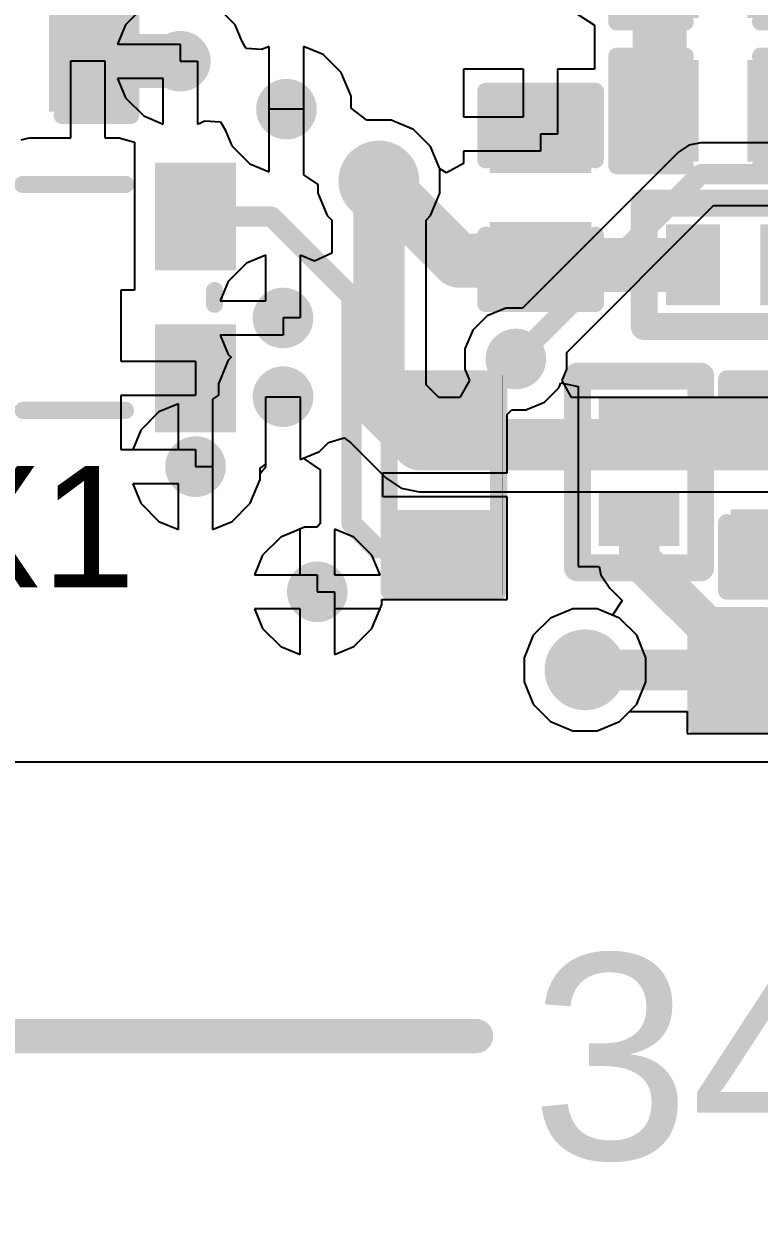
# Model space of a CAD drawing. Header units: millimetres. Extents: x -0.05 to 1.48, y -0.18 to 0.41.
# Drawn here: x 0.1861 to 0.4008, y -0.177 to 0.1727 of the extents above; entities that cross this region are included whole.
import ezdxf

# ---------------------------------------------------------------- set-up
doc = ezdxf.new("R2010")
doc.units = ezdxf.units.MM
doc.header["$MEASUREMENT"] = 0
for name, color, linetype in [('BottomLayer', 5, 'Continuous'), ('BottomSolder', 6, 'Continuous'), ('Mechanical1', 6, 'Continuous'), ('TopLayer', 1, 'Continuous'), ('TopOverlay', 2, 'Continuous'), ('TopPaste', 8, 'Continuous'), ('TopSolder', 216, 'Continuous'), ('ViaHoleLayer', 16, 'Continuous')]:
    doc.layers.add(name, color=color, linetype=linetype)
doc.styles.add('Arial', font='', dxfattribs={"height": 0.2})
doc.styles.get('Arial').set_extended_font_data('Arial')

# ---------------------------------------------------------------- blocks, each defined once
blk = doc.blocks.new('C___0402_1')
at = {"layer": 'TopLayer'}
for points in [[(-0.0275, -0.0125), (-0.0275, 0.0125), (-0.009499999999999998, 0.0125), (-0.009500000000000001, -0.0125)], [(0.009499999999999998, -0.0125), (0.009500000000000001, 0.0125), (0.0275, 0.0125), (0.0275, -0.0125)]]:
    blk.add_hatch(color=1, dxfattribs=at).paths.add_polyline_path(points)
at = {"layer": 'TopPaste'}
for points in [[(-0.0275, -0.0125), (-0.0275, 0.0125), (-0.009499999999999998, 0.0125), (-0.009500000000000001, -0.0125)], [(0.009499999999999998, -0.0125), (0.009500000000000001, 0.0125), (0.0275, 0.0125), (0.0275, -0.0125)]]:
    blk.add_hatch(color=8, dxfattribs=at).paths.add_polyline_path(points)
at = {"layer": 'TopSolder'}
for points in [[(-0.0298622, -0.0148622), (-0.0298622, 0.0148622), (-0.007137799999999999, 0.0148622), (-0.007137800000000001, -0.0148622)], [(0.007137799999999999, -0.0148622), (0.007137800000000001, 0.0148622), (0.0298622, 0.0148622), (0.0298622, -0.0148622)]]:
    blk.add_hatch(color=216, dxfattribs=at).paths.add_polyline_path(points)
at = {"layer": 'TopOverlay', "const_width": 0.005}
for points in [[(-0.031, 0.016), (-0.031, -0.016)], [(-0.031, 0.016), (-0.011, 0.016)], [(0.011, 0.016), (0.031, 0.016)], [(0.031, 0.016), (0.031, -0.016)], [(-0.031, -0.016), (-0.011, -0.016)], [(0.011, -0.016), (0.031, -0.016)]]:
    blk.add_lwpolyline(points, dxfattribs=at)
at = {"layer": 'TopOverlay', "const_width": 0.0025}
for points in [[(-0.03225, 0.016, 1), (-0.02975, 0.016, 1)], [(-0.03225, 0.016, 1), (-0.02975, 0.016, 1)], [(-0.01225, 0.016, 1), (-0.00975, 0.016, 1)], [(0.00975, 0.016, 1), (0.01225, 0.016, 1)], [(0.02975, 0.016, 1), (0.03225, 0.016, 1)], [(0.02975, 0.016, 1), (0.03225, 0.016, 1)], [(-0.03225, -0.016, 1), (-0.02975, -0.016, 1)], [(-0.03225, -0.016, 1), (-0.02975, -0.016, 1)], [(-0.01225, -0.016, 1), (-0.00975, -0.016, 1)], [(0.00975, -0.016, 1), (0.01225, -0.016, 1)], [(0.02975, -0.016, 1), (0.03225, -0.016, 1)], [(0.02975, -0.016, 1), (0.03225, -0.016, 1)]]:
    blk.add_lwpolyline(points, format="xyb", close=True, dxfattribs=at)
blk = doc.blocks.new('C___0402_3')
at = {"layer": 'TopLayer'}
for points in [[(-0.0275, -0.0125), (-0.0275, 0.0125), (-0.009499999999999998, 0.0125), (-0.009500000000000001, -0.0125)], [(0.009499999999999998, -0.0125), (0.009500000000000001, 0.0125), (0.0275, 0.0125), (0.0275, -0.0125)]]:
    blk.add_hatch(color=1, dxfattribs=at).paths.add_polyline_path(points)
at = {"layer": 'TopPaste'}
for points in [[(-0.0275, -0.0125), (-0.0275, 0.0125), (-0.009499999999999998, 0.0125), (-0.009500000000000001, -0.0125)], [(0.009499999999999998, -0.0125), (0.009500000000000001, 0.0125), (0.0275, 0.0125), (0.0275, -0.0125)]]:
    blk.add_hatch(color=8, dxfattribs=at).paths.add_polyline_path(points)
at = {"layer": 'TopSolder'}
for points in [[(-0.0298622, -0.0148622), (-0.0298622, 0.0148622), (-0.007137799999999999, 0.0148622), (-0.007137800000000001, -0.0148622)], [(0.007137799999999999, -0.0148622), (0.007137800000000001, 0.0148622), (0.0298622, 0.0148622), (0.0298622, -0.0148622)]]:
    blk.add_hatch(color=216, dxfattribs=at).paths.add_polyline_path(points)
at = {"layer": 'TopOverlay', "const_width": 0.005}
for points in [[(-0.031, 0.016), (-0.011, 0.016)], [(-0.031, -0.016), (-0.031, 0.016)], [(0.011, 0.016), (0.031, 0.016)], [(0.031, -0.016), (0.031, 0.016)], [(-0.031, -0.016), (-0.011, -0.016)], [(0.011, -0.016), (0.031, -0.016)]]:
    blk.add_lwpolyline(points, dxfattribs=at)
at = {"layer": 'TopOverlay', "const_width": 0.0025}
for points in [[(-0.03225, 0.016, 1), (-0.02975, 0.016, 1)], [(-0.03225, 0.016, 1), (-0.02975, 0.016, 1)], [(-0.01225, 0.016, 1), (-0.00975, 0.016, 1)], [(0.00975, 0.016, 1), (0.01225, 0.016, 1)], [(0.02975, 0.016, 1), (0.03225, 0.016, 1)], [(0.02975, 0.016, 1), (0.03225, 0.016, 1)], [(-0.03225, -0.016, 1), (-0.02975, -0.016, 1)], [(-0.03225, -0.016, 1), (-0.02975, -0.016, 1)], [(-0.01225, -0.016, 1), (-0.00975, -0.016, 1)], [(0.00975, -0.016, 1), (0.01225, -0.016, 1)], [(0.02975, -0.016, 1), (0.03225, -0.016, 1)], [(0.02975, -0.016, 1), (0.03225, -0.016, 1)]]:
    blk.add_lwpolyline(points, format="xyb", close=True, dxfattribs=at)
blk = doc.blocks.new('C___0402_8')
at = {"layer": 'TopLayer'}
for points in [[(-0.0275, -0.0125), (-0.0275, 0.0125), (-0.009500000000000003, 0.0125), (-0.009499999999999996, -0.0125)], [(0.009500000000000003, -0.0125), (0.009499999999999996, 0.0125), (0.0275, 0.0125), (0.0275, -0.0125)]]:
    blk.add_hatch(color=1, dxfattribs=at).paths.add_polyline_path(points)
at = {"layer": 'TopPaste'}
for points in [[(-0.0275, -0.0125), (-0.0275, 0.0125), (-0.009500000000000003, 0.0125), (-0.009499999999999996, -0.0125)], [(0.009500000000000003, -0.0125), (0.009499999999999996, 0.0125), (0.0275, 0.0125), (0.0275, -0.0125)]]:
    blk.add_hatch(color=8, dxfattribs=at).paths.add_polyline_path(points)
at = {"layer": 'TopSolder'}
for points in [[(-0.0298622, -0.0148622), (-0.0298622, 0.0148622), (-0.007137800000000003, 0.0148622), (-0.007137799999999997, -0.0148622)], [(0.007137800000000003, -0.0148622), (0.007137799999999997, 0.0148622), (0.0298622, 0.0148622), (0.0298622, -0.0148622)]]:
    blk.add_hatch(color=216, dxfattribs=at).paths.add_polyline_path(points)
at = {"layer": 'TopOverlay', "const_width": 0.005}
for points in [[(-0.011, 0.016), (-0.031, 0.016)], [(-0.031, -0.016), (-0.031, 0.016)], [(0.031, 0.016), (0.011, 0.016)], [(0.031, -0.016), (0.031, 0.016)], [(-0.011, -0.016), (-0.031, -0.016)], [(0.031, -0.016), (0.011, -0.016)]]:
    blk.add_lwpolyline(points, dxfattribs=at)
at = {"layer": 'TopOverlay', "const_width": 0.0025}
for points in [[(-0.03225, 0.016, 1), (-0.02975, 0.016, 1)], [(-0.03225, 0.016, 1), (-0.02975, 0.016, 1)], [(-0.01225, 0.016, 1), (-0.00975, 0.016, 1)], [(0.00975, 0.016, 1), (0.01225, 0.016, 1)], [(0.02975, 0.016, 1), (0.03225, 0.016, 1)], [(0.02975, 0.016, 1), (0.03225, 0.016, 1)], [(-0.03225, -0.016, 1), (-0.02975, -0.016, 1)], [(-0.03225, -0.016, 1), (-0.02975, -0.016, 1)], [(-0.01225, -0.016, 1), (-0.00975, -0.016, 1)], [(0.00975, -0.016, 1), (0.01225, -0.016, 1)], [(0.02975, -0.016, 1), (0.03225, -0.016, 1)], [(0.02975, -0.016, 1), (0.03225, -0.016, 1)]]:
    blk.add_lwpolyline(points, format="xyb", close=True, dxfattribs=at)
blk = doc.blocks.new('C___0402_9')
at = {"layer": 'TopLayer'}
for points in [[(-0.0275, -0.0125), (-0.0275, 0.0125), (-0.009499999999999998, 0.0125), (-0.009500000000000001, -0.0125)], [(0.009499999999999998, -0.0125), (0.009500000000000001, 0.0125), (0.0275, 0.0125), (0.0275, -0.0125)]]:
    blk.add_hatch(color=1, dxfattribs=at).paths.add_polyline_path(points)
at = {"layer": 'TopPaste'}
for points in [[(-0.0275, -0.0125), (-0.0275, 0.0125), (-0.009499999999999998, 0.0125), (-0.009500000000000001, -0.0125)], [(0.009499999999999998, -0.0125), (0.009500000000000001, 0.0125), (0.0275, 0.0125), (0.0275, -0.0125)]]:
    blk.add_hatch(color=8, dxfattribs=at).paths.add_polyline_path(points)
at = {"layer": 'TopSolder'}
for points in [[(-0.0298622, -0.0148622), (-0.0298622, 0.0148622), (-0.007137799999999999, 0.0148622), (-0.007137800000000001, -0.0148622)], [(0.007137799999999999, -0.0148622), (0.007137800000000001, 0.0148622), (0.0298622, 0.0148622), (0.0298622, -0.0148622)]]:
    blk.add_hatch(color=216, dxfattribs=at).paths.add_polyline_path(points)
at = {"layer": 'TopOverlay', "const_width": 0.005}
for points in [[(-0.011, 0.016), (-0.031, 0.016)], [(-0.031, 0.016), (-0.031, -0.016)], [(0.031, 0.016), (0.011, 0.016)], [(0.031, 0.016), (0.031, -0.016)], [(-0.011, -0.016), (-0.031, -0.016)], [(0.031, -0.016), (0.011, -0.016)]]:
    blk.add_lwpolyline(points, dxfattribs=at)
at = {"layer": 'TopOverlay', "const_width": 0.0025}
for points in [[(-0.03225, 0.016, 1), (-0.02975, 0.016, 1)], [(-0.03225, 0.016, 1), (-0.02975, 0.016, 1)], [(-0.01225, 0.016, 1), (-0.00975, 0.016, 1)], [(0.00975, 0.016, 1), (0.01225, 0.016, 1)], [(0.02975, 0.016, 1), (0.03225, 0.016, 1)], [(0.02975, 0.016, 1), (0.03225, 0.016, 1)], [(-0.03225, -0.016, 1), (-0.02975, -0.016, 1)], [(-0.03225, -0.016, 1), (-0.02975, -0.016, 1)], [(-0.01225, -0.016, 1), (-0.00975, -0.016, 1)], [(0.00975, -0.016, 1), (0.01225, -0.016, 1)], [(0.02975, -0.016, 1), (0.03225, -0.016, 1)], [(0.02975, -0.016, 1), (0.03225, -0.016, 1)]]:
    blk.add_lwpolyline(points, format="xyb", close=True, dxfattribs=at)
blk = doc.blocks.new('C___0402_10')
at = {"layer": 'TopLayer'}
for points in [[(-0.0275, -0.0125), (-0.0275, 0.0125), (-0.009499999999999998, 0.0125), (-0.009500000000000001, -0.0125)], [(0.009499999999999998, -0.0125), (0.009500000000000001, 0.0125), (0.0275, 0.0125), (0.0275, -0.0125)]]:
    blk.add_hatch(color=1, dxfattribs=at).paths.add_polyline_path(points)
at = {"layer": 'TopPaste'}
for points in [[(-0.0275, -0.0125), (-0.0275, 0.0125), (-0.009499999999999998, 0.0125), (-0.009500000000000001, -0.0125)], [(0.009499999999999998, -0.0125), (0.009500000000000001, 0.0125), (0.0275, 0.0125), (0.0275, -0.0125)]]:
    blk.add_hatch(color=8, dxfattribs=at).paths.add_polyline_path(points)
at = {"layer": 'TopSolder'}
for points in [[(-0.0298622, -0.0148622), (-0.0298622, 0.0148622), (-0.007137799999999999, 0.0148622), (-0.007137800000000001, -0.0148622)], [(0.007137799999999999, -0.0148622), (0.007137800000000001, 0.0148622), (0.0298622, 0.0148622), (0.0298622, -0.0148622)]]:
    blk.add_hatch(color=216, dxfattribs=at).paths.add_polyline_path(points)
at = {"layer": 'TopOverlay', "const_width": 0.005}
for points in [[(-0.031, 0.016), (-0.031, -0.016)], [(-0.011, 0.016), (-0.031, 0.016)], [(0.031, 0.016), (0.011, 0.016)], [(0.031, 0.016), (0.031, -0.016)], [(-0.011, -0.016), (-0.031, -0.016)], [(0.031, -0.016), (0.011, -0.016)]]:
    blk.add_lwpolyline(points, dxfattribs=at)
at = {"layer": 'TopOverlay', "const_width": 0.0025}
for points in [[(-0.03225, 0.016, 1), (-0.02975, 0.016, 1)], [(-0.03225, 0.016, 1), (-0.02975, 0.016, 1)], [(-0.01225, 0.016, 1), (-0.00975, 0.016, 1)], [(0.00975, 0.016, 1), (0.01225, 0.016, 1)], [(0.02975, 0.016, 1), (0.03225, 0.016, 1)], [(0.02975, 0.016, 1), (0.03225, 0.016, 1)], [(-0.03225, -0.016, 1), (-0.02975, -0.016, 1)], [(-0.03225, -0.016, 1), (-0.02975, -0.016, 1)], [(-0.01225, -0.016, 1), (-0.00975, -0.016, 1)], [(0.00975, -0.016, 1), (0.01225, -0.016, 1)], [(0.02975, -0.016, 1), (0.03225, -0.016, 1)], [(0.02975, -0.016, 1), (0.03225, -0.016, 1)]]:
    blk.add_lwpolyline(points, format="xyb", close=True, dxfattribs=at)
blk = doc.blocks.new('C___0402_11')
at = {"layer": 'TopLayer'}
for points in [[(-0.0275, -0.0125), (-0.0275, 0.0125), (-0.009499999999999998, 0.0125), (-0.009500000000000001, -0.0125)], [(0.009499999999999998, -0.0125), (0.009500000000000001, 0.0125), (0.0275, 0.0125), (0.0275, -0.0125)]]:
    blk.add_hatch(color=1, dxfattribs=at).paths.add_polyline_path(points)
at = {"layer": 'TopPaste'}
for points in [[(-0.0275, -0.0125), (-0.0275, 0.0125), (-0.009499999999999998, 0.0125), (-0.009500000000000001, -0.0125)], [(0.009499999999999998, -0.0125), (0.009500000000000001, 0.0125), (0.0275, 0.0125), (0.0275, -0.0125)]]:
    blk.add_hatch(color=8, dxfattribs=at).paths.add_polyline_path(points)
at = {"layer": 'TopSolder'}
for points in [[(-0.0298622, -0.0148622), (-0.0298622, 0.0148622), (-0.007137799999999999, 0.0148622), (-0.007137800000000001, -0.0148622)], [(0.007137799999999999, -0.0148622), (0.007137800000000001, 0.0148622), (0.0298622, 0.0148622), (0.0298622, -0.0148622)]]:
    blk.add_hatch(color=216, dxfattribs=at).paths.add_polyline_path(points)
at = {"layer": 'TopOverlay', "const_width": 0.005}
for points in [[(-0.031, 0.016), (-0.031, -0.016)], [(-0.011, 0.016), (-0.031, 0.016)], [(0.031, 0.016), (0.011, 0.016)], [(0.031, 0.016), (0.031, -0.016)], [(-0.011, -0.016), (-0.031, -0.016)], [(0.031, -0.016), (0.011, -0.016)]]:
    blk.add_lwpolyline(points, dxfattribs=at)
at = {"layer": 'TopOverlay', "const_width": 0.0025}
for points in [[(-0.03225, 0.016, 1), (-0.02975, 0.016, 1)], [(-0.03225, 0.016, 1), (-0.02975, 0.016, 1)], [(-0.01225, 0.016, 1), (-0.00975, 0.016, 1)], [(0.00975, 0.016, 1), (0.01225, 0.016, 1)], [(0.02975, 0.016, 1), (0.03225, 0.016, 1)], [(0.02975, 0.016, 1), (0.03225, 0.016, 1)], [(-0.03225, -0.016, 1), (-0.02975, -0.016, 1)], [(-0.03225, -0.016, 1), (-0.02975, -0.016, 1)], [(-0.01225, -0.016, 1), (-0.00975, -0.016, 1)], [(0.00975, -0.016, 1), (0.01225, -0.016, 1)], [(0.02975, -0.016, 1), (0.03225, -0.016, 1)], [(0.02975, -0.016, 1), (0.03225, -0.016, 1)]]:
    blk.add_lwpolyline(points, format="xyb", close=True, dxfattribs=at)
blk = doc.blocks.new('KC2016K_14')
at = {"layer": 'TopLayer'}
for points in [[(-0.047244, 0.03937015), (-0.023622, 0.03937015), (-0.023622, 0.00787405), (-0.047244, 0.00787405)], [(0.0236221, 0.03937015), (0.0472441, 0.03937015), (0.0472441, 0.00787405), (0.0236221, 0.00787405)], [(-0.047244, -0.00787395), (-0.023622, -0.00787395), (-0.023622, -0.03937005), (-0.047244, -0.03937005)], [(0.0236221, -0.00787395), (0.0472441, -0.00787395), (0.0472441, -0.03937005), (0.0236221, -0.03937005)]]:
    blk.add_hatch(color=1, dxfattribs=at).paths.add_polyline_path(points)
at = {"layer": 'TopPaste'}
for points in [[(-0.047244, 0.03937015), (-0.023622, 0.03937015), (-0.023622, 0.00787405), (-0.047244, 0.00787405)], [(0.0236221, 0.03937015), (0.0472441, 0.03937015), (0.0472441, 0.00787405), (0.0236221, 0.00787405)], [(-0.047244, -0.00787395), (-0.023622, -0.00787395), (-0.023622, -0.03937005), (-0.047244, -0.03937005)], [(0.0236221, -0.00787395), (0.0472441, -0.00787395), (0.0472441, -0.03937005), (0.0236221, -0.03937005)]]:
    blk.add_hatch(color=8, dxfattribs=at).paths.add_polyline_path(points)
at = {"layer": 'TopSolder'}
for points in [[(-0.047244, 0.03937015), (-0.023622, 0.03937015), (-0.023622, 0.00787405), (-0.047244, 0.00787405)], [(0.0236221, 0.03937015), (0.0472441, 0.03937015), (0.0472441, 0.00787405), (0.0236221, 0.00787405)], [(-0.047244, -0.00787395), (-0.023622, -0.00787395), (-0.023622, -0.03937005), (-0.047244, -0.03937005)], [(0.0236221, -0.00787395), (0.0472441, -0.00787395), (0.0472441, -0.03937005), (0.0236221, -0.03937005)]]:
    blk.add_hatch(color=216, dxfattribs=at).paths.add_polyline_path(points)
at = {"layer": 'TopOverlay', "const_width": 0.005}
for points in [[(-0.015, 0.033), (0.015, 0.033)], [(-0.041, -0.002), (-0.041, 0.002)], [(0.0410001, -0.002), (0.0410001, 0.002)], [(-0.015, -0.0329999), (0.015, -0.0329999)]]:
    blk.add_lwpolyline(points, dxfattribs=at)
at = {"layer": 'TopOverlay', "const_width": 0.0025}
for points in [[(-0.01625, 0.033, 1), (-0.01375, 0.033, 1)], [(0.01375, 0.033, 1), (0.01625, 0.033, 1)], [(-0.04225, 0.002, 1), (-0.03975, 0.002, 1)], [(0.0397501, 0.002, 1), (0.0422501, 0.002, 1)], [(-0.04225, -0.002, 1), (-0.03975, -0.002, 1)], [(0.0397501, -0.002, 1), (0.0422501, -0.002, 1)], [(-0.01625, -0.0329999, 1), (-0.01375, -0.0329999, 1)], [(0.01375, -0.0329999, 1), (0.01625, -0.0329999, 1)]]:
    blk.add_lwpolyline(points, format="xyb", close=True, dxfattribs=at)
blk = doc.blocks.new('R___0402_16')
at = {"layer": 'TopLayer'}
for points in [[(-0.0275, -0.0125), (-0.0275, 0.0125), (-0.009499999999999998, 0.0125), (-0.009500000000000001, -0.0125)], [(0.009499999999999998, -0.0125), (0.009500000000000001, 0.0125), (0.0275, 0.0125), (0.0275, -0.0125)]]:
    blk.add_hatch(color=1, dxfattribs=at).paths.add_polyline_path(points)
at = {"layer": 'TopPaste'}
for points in [[(-0.0275, -0.0125), (-0.0275, 0.0125), (-0.009499999999999998, 0.0125), (-0.009500000000000001, -0.0125)], [(0.009499999999999998, -0.0125), (0.009500000000000001, 0.0125), (0.0275, 0.0125), (0.0275, -0.0125)]]:
    blk.add_hatch(color=8, dxfattribs=at).paths.add_polyline_path(points)
at = {"layer": 'TopSolder'}
for points in [[(-0.0296654, -0.0146654), (-0.0296654, 0.0146654), (-0.007334599999999998, 0.0146654), (-0.007334600000000002, -0.0146654)], [(0.007334599999999998, -0.0146654), (0.007334600000000002, 0.0146654), (0.0296654, 0.0146654), (0.0296654, -0.0146654)]]:
    blk.add_hatch(color=216, dxfattribs=at).paths.add_polyline_path(points)
at = {"layer": 'TopOverlay'}
for points, const_width in [([(-0.031, 0.016), (-0.031, -0.016)], 0.005), ([(-0.031, 0.016), (0.031, 0.016)], 0.005), ([(0.031, 0.016), (0.031, -0.016)], 0.005), ([(-0.031, -0.016), (0.031, -0.016)], 0.005), ([(-0.032, -0.017), (0.032, -0.017)], 0.000127)]:
    blk.add_lwpolyline(points, dxfattribs=dict(at, const_width=const_width))
for points, const_width in [([(-0.03225, 0.016, 1), (-0.02975, 0.016, 1)], 0.0025), ([(-0.03225, 0.016, 1), (-0.02975, 0.016, 1)], 0.0025), ([(0.02975, 0.016, 1), (0.03225, 0.016, 1)], 0.0025), ([(0.02975, 0.016, 1), (0.03225, 0.016, 1)], 0.0025), ([(-0.03225, -0.016, 1), (-0.02975, -0.016, 1)], 0.0025), ([(-0.03225, -0.016, 1), (-0.02975, -0.016, 1)], 0.0025), ([(0.02975, -0.016, 1), (0.03225, -0.016, 1)], 0.0025), ([(0.02975, -0.016, 1), (0.03225, -0.016, 1)], 0.0025), ([(-0.0320317, -0.017, 1), (-0.0319683, -0.017, 1)], 6.35e-05), ([(0.0319683, -0.017, 1), (0.0320317, -0.017, 1)], 6.35e-05)]:
    blk.add_lwpolyline(points, format="xyb", close=True, dxfattribs=dict(at, const_width=const_width))
blk = doc.blocks.new('IND_0402_20')
at = {"layer": 'TopLayer'}
for points in [[(-0.0216535, 0.011811), (-0.0059055, 0.011811), (-0.0059055, -0.011811), (-0.0216535, -0.011811)], [(0.0059056, 0.011811), (0.0216536, 0.011811), (0.0216536, -0.011811), (0.0059056, -0.011811)]]:
    blk.add_hatch(color=1, dxfattribs=at).paths.add_polyline_path(points)
at = {"layer": 'TopPaste'}
for points in [[(-0.0216535, 0.011811), (-0.0059055, 0.011811), (-0.0059055, -0.011811), (-0.0216535, -0.011811)], [(0.0059056, 0.011811), (0.0216536, 0.011811), (0.0216536, -0.011811), (0.0059056, -0.011811)]]:
    blk.add_hatch(color=8, dxfattribs=at).paths.add_polyline_path(points)
at = {"layer": 'TopSolder'}
for points in [[(-0.0216535, 0.011811), (-0.0059055, 0.011811), (-0.0059055, -0.011811), (-0.0216535, -0.011811)], [(0.0059056, 0.011811), (0.0216536, 0.011811), (0.0216536, -0.011811), (0.0059056, -0.011811)]]:
    blk.add_hatch(color=216, dxfattribs=at).paths.add_polyline_path(points)
at = {"layer": 'TopOverlay', "const_width": 0.007874}
for points in [[(-0.028, -0.018), (-0.028, 0.018)], [(-0.012, 0.018), (-0.028, 0.018)], [(0.028, 0.018), (-0.012, 0.018)], [(0.028, -0.018), (0.028, 0.018)], [(-0.012, -0.018), (-0.028, -0.018)], [(0.028, -0.018), (-0.012, -0.018)]]:
    blk.add_lwpolyline(points, dxfattribs=at)
at = {"layer": 'TopOverlay', "const_width": 0.003937}
for points in [[(-0.0299685, 0.018, 1), (-0.0260315, 0.018, 1)], [(-0.0299685, 0.018, 1), (-0.0260315, 0.018, 1)], [(-0.0139685, 0.018, 1), (-0.0100315, 0.018, 1)], [(-0.0139685, 0.018, 1), (-0.0100315, 0.018, 1)], [(0.0260315, 0.018, 1), (0.0299685, 0.018, 1)], [(0.0260315, 0.018, 1), (0.0299685, 0.018, 1)], [(-0.0299685, -0.018, 1), (-0.0260315, -0.018, 1)], [(-0.0299685, -0.018, 1), (-0.0260315, -0.018, 1)], [(-0.0139685, -0.018, 1), (-0.0100315, -0.018, 1)], [(-0.0139685, -0.018, 1), (-0.0100315, -0.018, 1)], [(0.0260315, -0.018, 1), (0.0299685, -0.018, 1)], [(0.0260315, -0.018, 1), (0.0299685, -0.018, 1)]]:
    blk.add_lwpolyline(points, format="xyb", close=True, dxfattribs=at)
blk = doc.blocks.new('IND_0402_21')
at = {"layer": 'TopLayer'}
for points in [[(-0.0216535, 0.011811), (-0.0059055, 0.011811), (-0.0059055, -0.011811), (-0.0216535, -0.011811)], [(0.0059056, 0.011811), (0.0216536, 0.011811), (0.0216536, -0.011811), (0.0059056, -0.011811)]]:
    blk.add_hatch(color=1, dxfattribs=at).paths.add_polyline_path(points)
at = {"layer": 'TopPaste'}
for points in [[(-0.0216535, 0.011811), (-0.0059055, 0.011811), (-0.0059055, -0.011811), (-0.0216535, -0.011811)], [(0.0059056, 0.011811), (0.0216536, 0.011811), (0.0216536, -0.011811), (0.0059056, -0.011811)]]:
    blk.add_hatch(color=8, dxfattribs=at).paths.add_polyline_path(points)
at = {"layer": 'TopSolder'}
for points in [[(-0.0216535, 0.011811), (-0.0059055, 0.011811), (-0.0059055, -0.011811), (-0.0216535, -0.011811)], [(0.0059056, 0.011811), (0.0216536, 0.011811), (0.0216536, -0.011811), (0.0059056, -0.011811)]]:
    blk.add_hatch(color=216, dxfattribs=at).paths.add_polyline_path(points)
at = {"layer": 'TopOverlay', "const_width": 0.007874}
for points in [[(-0.012, 0.018), (-0.028, 0.018)], [(-0.028, 0.018), (-0.028, -0.018)], [(0.028, 0.018), (-0.012, 0.018)], [(0.028, 0.018), (0.028, -0.018)], [(-0.012, -0.018), (-0.028, -0.018)], [(0.028, -0.018), (-0.012, -0.018)]]:
    blk.add_lwpolyline(points, dxfattribs=at)
at = {"layer": 'TopOverlay', "const_width": 0.003937}
for points in [[(-0.0299685, 0.018, 1), (-0.0260315, 0.018, 1)], [(-0.0299685, 0.018, 1), (-0.0260315, 0.018, 1)], [(-0.0139685, 0.018, 1), (-0.0100315, 0.018, 1)], [(-0.0139685, 0.018, 1), (-0.0100315, 0.018, 1)], [(0.0260315, 0.018, 1), (0.0299685, 0.018, 1)], [(0.0260315, 0.018, 1), (0.0299685, 0.018, 1)], [(-0.0299685, -0.018, 1), (-0.0260315, -0.018, 1)], [(-0.0299685, -0.018, 1), (-0.0260315, -0.018, 1)], [(-0.0139685, -0.018, 1), (-0.0100315, -0.018, 1)], [(-0.0139685, -0.018, 1), (-0.0100315, -0.018, 1)], [(0.0260315, -0.018, 1), (0.0299685, -0.018, 1)], [(0.0260315, -0.018, 1), (0.0299685, -0.018, 1)]]:
    blk.add_lwpolyline(points, format="xyb", close=True, dxfattribs=at)

msp = doc.modelspace()

# ---------------------------------------------------------------- hatches: boundary and pattern name
at = {"layer": 'BottomLayer'}
h = msp.add_hatch(color=5, dxfattribs=at)
edge = h.paths.add_edge_path()
edge.add_arc((0.2317865, 0.1617865), 0.0088582, 0, 360)
h = msp.add_hatch(color=5, dxfattribs=at)
edge = h.paths.add_edge_path()
edge.add_arc((0.2627865, 0.1477865), 0.0088582, 0, 360)
h = msp.add_hatch(color=5, dxfattribs=at)
edge = h.paths.add_edge_path()
edge.add_arc((0.2897865, 0.1267865), 0.011811, 0, 360)
h = msp.add_hatch(color=5, dxfattribs=at)
edge = h.paths.add_edge_path()
edge.add_arc((0.2617865, 0.0867865), 0.0088582, 0, 360)
h = msp.add_hatch(color=5, dxfattribs=at)
edge = h.paths.add_edge_path()
edge.add_arc((0.3297865, 0.0747865), 0.0088582, 0, 360)
h = msp.add_hatch(color=5, dxfattribs=at)
edge = h.paths.add_edge_path()
edge.add_arc((0.2617865, 0.0637865), 0.0088582, 0, 360)
h = msp.add_hatch(color=5, dxfattribs=at)
edge = h.paths.add_edge_path()
edge.add_arc((0.2362196, 0.0433534), 0.0088582, 0, 360)
h = msp.add_hatch(color=5, dxfattribs=at)
edge = h.paths.add_edge_path()
edge.add_arc((0.2717865, 0.0067865), 0.0088582, 0, 360)
h = msp.add_hatch(color=5, dxfattribs=at)
edge = h.paths.add_edge_path()
edge.add_arc((0.35, -0.016), 0.011811, 0, 360)
at = {"layer": 'BottomSolder'}
h = msp.add_hatch(color=6, dxfattribs=at)
edge = h.paths.add_edge_path()
edge.add_arc((0.2317865, 0.1617865), 0.003937, 0, 360)
h = msp.add_hatch(color=6, dxfattribs=at)
edge = h.paths.add_edge_path()
edge.add_arc((0.2627865, 0.1477865), 0.003937, 0, 360)
h = msp.add_hatch(color=6, dxfattribs=at)
edge = h.paths.add_edge_path()
edge.add_arc((0.2897865, 0.1267865), 0.0059055, 0, 360)
h = msp.add_hatch(color=6, dxfattribs=at)
edge = h.paths.add_edge_path()
edge.add_arc((0.2617865, 0.0867865), 0.003937, 0, 360)
h = msp.add_hatch(color=6, dxfattribs=at)
edge = h.paths.add_edge_path()
edge.add_arc((0.3297865, 0.0747865), 0.003937, 0, 360)
h = msp.add_hatch(color=6, dxfattribs=at)
edge = h.paths.add_edge_path()
edge.add_arc((0.2617865, 0.0637865), 0.003937, 0, 360)
h = msp.add_hatch(color=6, dxfattribs=at)
edge = h.paths.add_edge_path()
edge.add_arc((0.2362196, 0.0433534), 0.003937, 0, 360)
h = msp.add_hatch(color=6, dxfattribs=at)
edge = h.paths.add_edge_path()
edge.add_arc((0.2717865, 0.0067865), 0.003937, 0, 360)
h = msp.add_hatch(color=6, dxfattribs=at)
edge = h.paths.add_edge_path()
edge.add_arc((0.35, -0.016), 0.0059055, 0, 360)
at = {"layer": 'TopLayer'}
h = msp.add_hatch(color=1, dxfattribs=at)
edge = h.paths.add_edge_path()
edge.add_arc((0.2317865, 0.1617865), 0.0088582, 0, 360)
h = msp.add_hatch(color=1, dxfattribs=at)
edge = h.paths.add_edge_path()
edge.add_arc((0.2627865, 0.1477865), 0.0088582, 0, 360)
h = msp.add_hatch(color=1, dxfattribs=at)
edge = h.paths.add_edge_path()
edge.add_arc((0.2897865, 0.1267865), 0.011811, 0, 360)
h = msp.add_hatch(color=1, dxfattribs=at)
edge = h.paths.add_edge_path()
edge.add_arc((0.2617865, 0.0867865), 0.0088582, 0, 360)
h = msp.add_hatch(color=1, dxfattribs=at)
edge = h.paths.add_edge_path()
edge.add_arc((0.3297865, 0.0747865), 0.0088582, 0, 360)
h = msp.add_hatch(color=1, dxfattribs=at)
edge = h.paths.add_edge_path()
edge.add_arc((0.2617865, 0.0637865), 0.0088582, 0, 360)
h = msp.add_hatch(color=1, dxfattribs=at)
edge = h.paths.add_edge_path()
edge.add_arc((0.2362196, 0.0433534), 0.0088582, 0, 360)
h = msp.add_hatch(color=1, dxfattribs=at)
edge = h.paths.add_edge_path()
edge.add_arc((0.2717865, 0.0067865), 0.0088582, 0, 360)
h = msp.add_hatch(color=1, dxfattribs=at)
edge = h.paths.add_edge_path()
edge.add_arc((0.35, -0.016), 0.011811, 0, 360)
at = {"layer": 'TopSolder'}
h = msp.add_hatch(color=216, dxfattribs=at)
edge = h.paths.add_edge_path()
edge.add_arc((0.2317865, 0.1617865), 0.003937, 0, 360)
h = msp.add_hatch(color=216, dxfattribs=at)
edge = h.paths.add_edge_path()
edge.add_arc((0.2627865, 0.1477865), 0.003937, 0, 360)
h = msp.add_hatch(color=216, dxfattribs=at)
edge = h.paths.add_edge_path()
edge.add_arc((0.2897865, 0.1267865), 0.0059055, 0, 360)
h = msp.add_hatch(color=216, dxfattribs=at)
edge = h.paths.add_edge_path()
edge.add_arc((0.2617865, 0.0867865), 0.003937, 0, 360)
h = msp.add_hatch(color=216, dxfattribs=at)
edge = h.paths.add_edge_path()
edge.add_arc((0.3297865, 0.0747865), 0.003937, 0, 360)
h = msp.add_hatch(color=216, dxfattribs=at)
edge = h.paths.add_edge_path()
edge.add_arc((0.2617865, 0.0637865), 0.003937, 0, 360)
h = msp.add_hatch(color=216, dxfattribs=at)
edge = h.paths.add_edge_path()
edge.add_arc((0.2362196, 0.0433534), 0.003937, 0, 360)
h = msp.add_hatch(color=216, dxfattribs=at)
edge = h.paths.add_edge_path()
edge.add_arc((0.2717865, 0.0067865), 0.003937, 0, 360)
h = msp.add_hatch(color=216, dxfattribs=at)
edge = h.paths.add_edge_path()
edge.add_arc((0.35, -0.016), 0.0059055, 0, 360)
at = {"layer": 'ViaHoleLayer'}
h = msp.add_hatch(color=16, dxfattribs=at)
edge = h.paths.add_edge_path()
edge.add_arc((0.2317865, 0.1617865), 0.003937, 0, 360)
h = msp.add_hatch(color=16, dxfattribs=at)
edge = h.paths.add_edge_path()
edge.add_arc((0.2627865, 0.1477865), 0.003937, 0, 360)
h = msp.add_hatch(color=16, dxfattribs=at)
edge = h.paths.add_edge_path()
edge.add_arc((0.2897865, 0.1267865), 0.0059055, 0, 360)
h = msp.add_hatch(color=16, dxfattribs=at)
edge = h.paths.add_edge_path()
edge.add_arc((0.2617865, 0.0867865), 0.003937, 0, 360)
h = msp.add_hatch(color=16, dxfattribs=at)
edge = h.paths.add_edge_path()
edge.add_arc((0.3297865, 0.0747865), 0.003937, 0, 360)
h = msp.add_hatch(color=16, dxfattribs=at)
edge = h.paths.add_edge_path()
edge.add_arc((0.2617865, 0.0637865), 0.003937, 0, 360)
h = msp.add_hatch(color=16, dxfattribs=at)
edge = h.paths.add_edge_path()
edge.add_arc((0.2362196, 0.0433534), 0.003937, 0, 360)
h = msp.add_hatch(color=16, dxfattribs=at)
edge = h.paths.add_edge_path()
edge.add_arc((0.2717865, 0.0067865), 0.003937, 0, 360)
h = msp.add_hatch(color=16, dxfattribs=at)
edge = h.paths.add_edge_path()
edge.add_arc((0.35, -0.016), 0.0059055, 0, 360)

# ---------------------------------------------------------------- linework, layer by layer
at = {"layer": 'BottomLayer'}
for p, q in [((0.2211042, 0.1777737), (0.2157993, 0.1724688)), ((0.2477737, 0.1724688), (0.2424688, 0.1777737)), ((0.2157993, 0.1724688), (0.2134456, 0.1667865)), ((0.2497143, 0.1677838), (0.2477737, 0.1724688)), ((0.2134456, 0.1667865), (0.2317865, 0.1667865)), ((0.2317865, 0.1667865), (0.2317865, 0.1617865)), ((0.251068, 0.1655125), (0.2497143, 0.1677838)), ((0.2556447, 0.1652402), (0.251068, 0.1655125)), ((0.2577865, 0.1661274), (0.2556447, 0.1652402)), ((0.2577865, 0.1477865), (0.2577865, 0.1661274)), ((0.2734688, 0.1637737), (0.2677865, 0.1661274)), ((0.2677865, 0.1661274), (0.2677865, 0.1477865)), ((0.2317865, 0.1617865), (0.2367865, 0.1617865)), ((0.2367865, 0.1617865), (0.2367865, 0.1434456)), ((0.2787737, 0.1584688), (0.2734688, 0.1637737)), ((0.2816447, 0.1515376), (0.2787737, 0.1584688)), ((0.2267865, 0.1567865), (0.2134456, 0.1567865)), ((0.2134456, 0.1567865), (0.2157993, 0.1511042)), ((0.2267865, 0.1434456), (0.2267865, 0.1567865)), ((0.2157993, 0.1511042), (0.2211042, 0.1457993)), ((0.2816447, 0.1481045), (0.2816447, 0.1515376)), ((0.2577865, 0.1294456), (0.2577865, 0.1477865)), ((0.2677865, 0.1477865), (0.2677865, 0.1285677)), ((0.2862438, 0.1445975), (0.2816447, 0.1481045)), ((0.2211042, 0.1457993), (0.2267865, 0.1434456)), ((0.2367865, 0.1434456), (0.2389283, 0.1443328)), ((0.2389283, 0.1443328), (0.243505, 0.1440605)), ((0.243505, 0.1440605), (0.2448587, 0.1417892)), ((0.2933293, 0.1445975), (0.2862438, 0.1445975)), ((0.2998756, 0.1418859), (0.2933293, 0.1445975)), ((0.2448587, 0.1417892), (0.2467993, 0.1371042)), ((0.3048859, 0.1368756), (0.2998756, 0.1418859)), ((0.2467993, 0.1371042), (0.2521042, 0.1317993)), ((0.3075975, 0.1303293), (0.3048859, 0.1368756)), ((0.3802933, 0.1372198), (0.3773319, 0.135241)), ((0.3837865, 0.1379146), (0.3802933, 0.1372198)), ((0.4453993, 0.1379146), (0.3837865, 0.1379146)), ((0.3773319, 0.135241), (0.3317357, 0.0896447)), ((0.2521042, 0.1317993), (0.2577865, 0.1294456)), ((0.3075975, 0.1232437), (0.3075975, 0.1303293)), ((0.2677865, 0.1285677), (0.2719755, 0.1257687)), ((0.2719755, 0.1257687), (0.2719755, 0.1232437)), ((0.2719755, 0.1232437), (0.2746871, 0.1166974)), ((0.3048859, 0.1166974), (0.3075975, 0.1232437)), ((0.3446447, 0.0767357), (0.3875675, 0.1196584)), ((0.3875675, 0.1196584), (0.4445746, 0.1196584)), ((0.2746871, 0.1166974), (0.276022, 0.1153625)), ((0.303551, 0.1153625), (0.3048859, 0.1166974)), ((0.276022, 0.1153625), (0.276022, 0.1057534)), ((0.303551, 0.0672748), (0.303551, 0.1153625)), ((0.2567865, 0.1051274), (0.2511042, 0.1027737)), ((0.2567865, 0.0917865), (0.2567865, 0.1051274)), ((0.2710219, 0.103373), (0.2667865, 0.1051274)), ((0.2667865, 0.1051274), (0.2667865, 0.0867865)), ((0.276022, 0.1057534), (0.2710219, 0.103373)), ((0.2511042, 0.1027737), (0.2457993, 0.0974688)), ((0.2457993, 0.0974688), (0.2434456, 0.0917865)), ((0.2434456, 0.0917865), (0.2567865, 0.0917865)), ((0.326831, 0.0896447), (0.32137, 0.0873827)), ((0.3317357, 0.0896447), (0.326831, 0.0896447)), ((0.2667865, 0.0867865), (0.2617865, 0.0867865)), ((0.2617865, 0.0867865), (0.2617865, 0.0817865)), ((0.32137, 0.0873827), (0.3171903, 0.083203)), ((0.2617865, 0.0817865), (0.2434456, 0.0817865)), ((0.2434456, 0.0817865), (0.2457993, 0.0761042)), ((0.3171903, 0.083203), (0.3149283, 0.077742)), ((0.3149283, 0.077742), (0.3149283, 0.071831)), ((0.2457993, 0.0744688), (0.2429283, 0.0675376)), ((0.2457993, 0.0761042), (0.246617, 0.0752865)), ((0.246617, 0.0752865), (0.2457993, 0.0744688)), ((0.3446447, 0.071831), (0.3446447, 0.0767357)), ((0.3149283, 0.071831), (0.3162869, 0.0685511)), ((0.3432861, 0.0685511), (0.3446447, 0.071831)), ((0.2429283, 0.0675376), (0.2429283, 0.0641879)), ((0.3072747, 0.063551), (0.303551, 0.0672748)), ((0.3162869, 0.0685511), (0.3134764, 0.063551)), ((0.3460966, 0.063551), (0.3432861, 0.0685511)), ((0.2429283, 0.0641879), (0.2412196, 0.0630461)), ((0.2412196, 0.0630461), (0.2412196, 0.0433534)), ((0.2567865, 0.0440938), (0.2567865, 0.0637865)), ((0.2567865, 0.0637865), (0.2667865, 0.0637865)), ((0.2667865, 0.0637865), (0.2667865, 0.0454456)), ((0.3134764, 0.063551), (0.3072747, 0.063551)), ((0.5997865, 0.063551), (0.3460966, 0.063551)), ((0.2312196, 0.0616943), (0.2255373, 0.0593406)), ((0.2312196, 0.0483534), (0.2312196, 0.0616943)), ((0.2255373, 0.0593406), (0.2202324, 0.0540357)), ((0.2202324, 0.0540357), (0.2178787, 0.0483534)), ((0.2724688, 0.0477993), (0.2750293, 0.0503598)), ((0.2750293, 0.0503598), (0.2796612, 0.0517247)), ((0.2796612, 0.0517247), (0.2815481, 0.0503457)), ((0.2815481, 0.0503457), (0.2918401, 0.0400538)), ((0.2178787, 0.0483534), (0.2312196, 0.0483534)), ((0.2667865, 0.0454456), (0.2724688, 0.0477993)), ((0.2412196, 0.0433534), (0.2412196, 0.0250125)), ((0.2550778, 0.042952), (0.2567865, 0.0440938)), ((0.2550778, 0.0396023), (0.2550778, 0.042952)), ((0.2522068, 0.0326711), (0.2550778, 0.0396023)), ((0.2918401, 0.0400538), (0.2918403, 0.0400535)), ((0.2918403, 0.0400535), (0.2963059, 0.0370698)), ((0.2312196, 0.0383534), (0.2178787, 0.0383534)), ((0.2178787, 0.0383534), (0.2202324, 0.0326711)), ((0.2312196, 0.0250125), (0.2312196, 0.0383534)), ((0.2963059, 0.0370698), (0.3015733, 0.0360219)), ((0.3015733, 0.0360219), (0.3015738, 0.036022)), ((0.3015738, 0.036022), (0.4152814, 0.036022)), ((0.2202324, 0.0326711), (0.2255373, 0.0273662)), ((0.2469019, 0.0273662), (0.2522068, 0.0326711)), ((0.2255373, 0.0273662), (0.2312196, 0.0250125)), ((0.2412196, 0.0250125), (0.2469019, 0.0273662)), ((0.2667865, 0.0251274), (0.2611042, 0.0227737)), ((0.2667865, 0.0117865), (0.2667865, 0.0251274)), ((0.2824688, 0.0227737), (0.2767865, 0.0251274)), ((0.2767865, 0.0251274), (0.2767865, 0.0117865)), ((0.2611042, 0.0227737), (0.2557993, 0.0174688)), ((0.2877737, 0.0174688), (0.2824688, 0.0227737)), ((0.2557993, 0.0174688), (0.2534456, 0.0117865)), ((0.2901274, 0.0117865), (0.2877737, 0.0174688)), ((0.2534456, 0.0117865), (0.2667865, 0.0117865)), ((0.2767865, 0.0117865), (0.2901274, 0.0117865)), ((0.2667865, 0.0017865), (0.2534456, 0.0017865)), ((0.2534456, 0.0017865), (0.2557993, -0.0038958)), ((0.2667865, -0.0115544), (0.2667865, 0.0017865)), ((0.2901274, 0.0017865), (0.2767865, 0.0017865)), ((0.2767865, 0.0017865), (0.2767865, -0.0115544)), ((0.2877737, -0.0038958), (0.2901274, 0.0017865)), ((0.3464572, 0.001811), (0.3399109, -0.0009006)), ((0.3535428, 0.001811), (0.3464572, 0.001811)), ((0.3600891, -0.0009006), (0.3535428, 0.001811)), ((0.3399109, -0.0009006), (0.3349006, -0.0059109)), ((0.3650994, -0.0059109), (0.3600891, -0.0009006)), ((0.2557993, -0.0038958), (0.2611042, -0.0092007)), ((0.2824688, -0.0092007), (0.2877737, -0.0038958)), ((0.3349006, -0.0059109), (0.332189, -0.0124572)), ((0.367811, -0.0124572), (0.3650994, -0.0059109)), ((0.2611042, -0.0092007), (0.2667865, -0.0115544)), ((0.2767865, -0.0115544), (0.2824688, -0.0092007)), ((0.332189, -0.0124572), (0.332189, -0.0195428)), ((0.367811, -0.0195428), (0.367811, -0.0124572)), ((0.332189, -0.0195428), (0.3349006, -0.0260891)), ((0.3650994, -0.0260891), (0.367811, -0.0195428)), ((0.3349006, -0.0260891), (0.3399109, -0.0310994)), ((0.3600891, -0.0310994), (0.3650994, -0.0260891)), ((0.3399109, -0.0310994), (0.3464572, -0.033811)), ((0.3535428, -0.033811), (0.3600891, -0.0310994)), ((0.3464572, -0.033811), (0.3535428, -0.033811)), ((1.283, -0.043), (-0.043, -0.043))]:
    msp.add_line(p, q, dxfattribs=at)
for points, const_width in [([(0.2897865, 0.0615733), (0.2897865, 0.1267865)], 0.015), ([(0.3297865, 0.0747865), (0.3837865, 0.1287865)], 0.0059055), ([(0.3837865, 0.1287865), (0.4491802, 0.1287865)], 0.0059055), ([(0.2897865, 0.0615733), (0.3015733, 0.0497865)], 0.015), ([(0.3015733, 0.0497865), (0.5997865, 0.0497865)], 0.015)]:
    msp.add_lwpolyline(points, dxfattribs=dict(at, const_width=const_width))
for points, const_width in [([(0.2860365, 0.1267865, 1), (0.2935365, 0.1267865, 1)], 0.0075), ([(0.3823101, 0.1287865, 1), (0.3852629, 0.1287865, 1)], 0.0029527), ([(0.3823101, 0.1287865, 1), (0.3852629, 0.1287865, 1)], 0.0029527), ([(0.3283101, 0.0747865, 1), (0.3312629, 0.0747865, 1)], 0.0029527), ([(0.2860365, 0.0615733, 1), (0.2935365, 0.0615733, 1)], 0.0075), ([(0.2860365, 0.0615733, 1), (0.2935365, 0.0615733, 1)], 0.0075), ([(0.2978233, 0.0497865, 1), (0.3053233, 0.0497865, 1)], 0.0075), ([(0.2978233, 0.0497865, 1), (0.3053233, 0.0497865, 1)], 0.0075)]:
    msp.add_lwpolyline(points, format="xyb", close=True, dxfattribs=dict(at, const_width=const_width))
at = {"layer": 'Mechanical1', "const_width": 0.01}
msp.add_lwpolyline([(-0.0492135, -0.123), (0.3181652, -0.123)], dxfattribs=at)
at = {"layer": 'Mechanical1', "const_width": 0.005}
msp.add_lwpolyline([(0.3156652, -0.123, 1), (0.3206652, -0.123, 1)], format="xyb", close=True, dxfattribs=at)
at = {"layer": 'TopLayer'}
for p, q in [((0.2477737, 0.1724688), (0.2424688, 0.1777737)), ((0.3477864, 0.1755847), (0.3527865, 0.1723341)), ((0.2497143, 0.1677838), (0.2477737, 0.1724688)), ((0.3527865, 0.1723341), (0.3527865, 0.1595)), ((0.251068, 0.1655125), (0.2497143, 0.1677838)), ((0.2556447, 0.1652402), (0.251068, 0.1655125)), ((0.2577865, 0.1661274), (0.2556447, 0.1652402)), ((0.2577865, 0.1477865), (0.2577865, 0.1661274)), ((0.2734688, 0.1637737), (0.2677865, 0.1661274)), ((0.2677865, 0.1661274), (0.2677865, 0.1477865)), ((0.1997827, 0.139444), (0.1997827, 0.1619441)), ((0.1997827, 0.1619441), (0.2097827, 0.1619441)), ((0.2097827, 0.1619441), (0.2097827, 0.139444)), ((0.2787737, 0.1584688), (0.2734688, 0.1637737)), ((0.2816447, 0.1515376), (0.2787737, 0.1584688)), ((0.3319998, 0.1595), (0.3145, 0.1595)), ((0.3145, 0.1595), (0.3145, 0.1455)), ((0.3319998, 0.1455), (0.3319998, 0.1595)), ((0.3527865, 0.1595), (0.3419998, 0.1595)), ((0.3419998, 0.1595), (0.3419998, 0.1405)), ((0.2816447, 0.1481045), (0.2816447, 0.1515376)), ((0.2677865, 0.1477865), (0.2577865, 0.1477865)), ((0.2862438, 0.1445975), (0.2816447, 0.1481045)), ((0.2933293, 0.1445975), (0.2862438, 0.1445975)), ((0.2998756, 0.1418859), (0.2933293, 0.1445975)), ((0.3145, 0.1455), (0.3319998, 0.1455)), ((0.3048859, 0.1368756), (0.2998756, 0.1418859)), ((0.3419998, 0.1405), (0.3369998, 0.1405)), ((0.3369998, 0.1405), (0.3369998, 0.1355)), ((0.1853414, 0.138784), (0.1876313, 0.139444)), ((0.1876313, 0.139444), (0.1997827, 0.139444)), ((0.2097827, 0.139444), (0.2139418, 0.139444)), ((0.2139418, 0.139444), (0.2184086, 0.1381565)), ((0.2184086, 0.1381565), (0.2184086, 0.0949125)), ((0.3075975, 0.1303294), (0.3048859, 0.1368756)), ((0.3369998, 0.1355), (0.3145, 0.1355)), ((0.3145, 0.1355), (0.3145, 0.1319282)), ((0.3095, 0.1291477), (0.3075975, 0.1303294)), ((0.3145, 0.1319282), (0.3095, 0.1291477)), ((0.2184086, 0.0949125), (0.2144086, 0.0949125)), ((0.2144086, 0.0949125), (0.2144086, 0.0741645)), ((0.2144086, 0.0741645), (0.2362196, 0.0741645)), ((0.2362196, 0.0741645), (0.2362196, 0.0641645)), ((0.3423827, 0.06637), (0.3429755, 0.0678011)), ((0.3429755, 0.0678011), (0.3479755, 0.0668065)), ((0.3479755, 0.0668065), (0.3479755, 0.041692)), ((0.2362196, 0.0641645), (0.2144086, 0.0641645)), ((0.2144086, 0.0641645), (0.2144086, 0.0483534)), ((0.2567865, 0.0434165), (0.2567865, 0.0637865)), ((0.2567865, 0.0637865), (0.2667865, 0.0637865)), ((0.2667865, 0.0637865), (0.2667865, 0.0454456)), ((0.338203, 0.0621903), (0.3423827, 0.06637)), ((0.3272865, 0.0585901), (0.3286247, 0.0599283)), ((0.3286247, 0.0599283), (0.332742, 0.0599283)), ((0.332742, 0.0599283), (0.338203, 0.0621903)), ((0.3272865, 0.0414991), (0.3272865, 0.0585901)), ((0.2144086, 0.0483534), (0.2362196, 0.0483534)), ((0.2362196, 0.0483534), (0.2362196, 0.0433534)), ((0.2667865, 0.0454456), (0.2676583, 0.0458067)), ((0.2676583, 0.0458067), (0.2726584, 0.0424658)), ((0.2362196, 0.0433534), (0.2412196, 0.0433534)), ((0.2412196, 0.0433534), (0.2412196, 0.0250125)), ((0.2550778, 0.0413502), (0.2567858, 0.0434165)), ((0.2567858, 0.0434165), (0.2567865, 0.0434165)), ((0.2726584, 0.0424658), (0.2726584, 0.0267867)), ((0.2522068, 0.0326711), (0.2550778, 0.0396023)), ((0.2550778, 0.0396023), (0.2550778, 0.0413502)), ((0.2909146, 0.0344991), (0.2909146, 0.0414991)), ((0.2909146, 0.0414991), (0.3272865, 0.0414991)), ((0.3479755, 0.041692), (0.3479755, 0.0141329)), ((0.2312196, 0.0383534), (0.2178787, 0.0383534)), ((0.2178787, 0.0383534), (0.2202324, 0.0326711)), ((0.2312196, 0.0250125), (0.2312196, 0.0383534)), ((0.2202324, 0.0326711), (0.2255373, 0.0273662)), ((0.2469019, 0.0273662), (0.2522068, 0.0326711)), ((0.3272865, 0.0344991), (0.2909146, 0.0344991)), ((0.3272865, 0.0044991), (0.3272865, 0.0344991)), ((0.2255373, 0.0273662), (0.2312196, 0.0250125)), ((0.2412196, 0.0250125), (0.2469019, 0.0273662)), ((0.2680354, 0.0256447), (0.2611042, 0.0227737)), ((0.2717212, 0.0256447), (0.2680354, 0.0256447)), ((0.2726584, 0.0267867), (0.2717212, 0.0256447)), ((0.2611042, 0.0227737), (0.2557993, 0.0174688)), ((0.2557993, 0.0174688), (0.2534456, 0.0117865)), ((0.3479755, 0.0141329), (0.3541033, 0.0141329)), ((0.3541033, 0.0141329), (0.3545718, 0.011778)), ((0.2534456, 0.0117865), (0.2717865, 0.0117865)), ((0.2717865, 0.0117865), (0.2717865, 0.0067865)), ((0.3545718, 0.011778), (0.3572031, 0.0078399)), ((0.3572031, 0.0078399), (0.3608445, 0.0041985)), ((0.2717865, 0.0067865), (0.2767865, 0.0067865)), ((0.2767865, 0.0067865), (0.2767865, -0.0115544)), ((0.2906447, 0.0030354), (0.2906447, 0.0044991)), ((0.2906447, 0.0044991), (0.3272865, 0.0044991)), ((0.3608445, 0.0041985), (0.3580122, -4.03e-05)), ((0.2667865, 0.0017865), (0.2534456, 0.0017865)), ((0.2534456, 0.0017865), (0.2557993, -0.0038958)), ((0.2667865, -0.0115544), (0.2667865, 0.0017865)), ((0.2877737, -0.0038958), (0.2906447, 0.0030354)), ((0.3464572, 0.001811), (0.3399109, -0.0009006)), ((0.3535428, 0.001811), (0.3464572, 0.001811)), ((0.3580122, -4.03e-05), (0.3535428, 0.001811)), ((0.3399109, -0.0009006), (0.3349006, -0.0059109)), ((0.2557993, -0.0038958), (0.2611042, -0.0092007)), ((0.2824688, -0.0092007), (0.2877737, -0.0038958)), ((0.3349006, -0.0059109), (0.332189, -0.0124572)), ((0.2611042, -0.0092007), (0.2667865, -0.0115544)), ((0.2767865, -0.0115544), (0.2824688, -0.0092007)), ((0.332189, -0.0124572), (0.332189, -0.0195428)), ((0.332189, -0.0195428), (0.3349006, -0.0260891)), ((0.3349006, -0.0260891), (0.3399109, -0.0310994)), ((0.3399109, -0.0310994), (0.3464572, -0.033811)), ((0.3535428, -0.033811), (0.3600891, -0.0310994)), ((0.3600891, -0.0310994), (0.362978, -0.0282105)), ((0.362978, -0.0282105), (0.3798534, -0.0282105)), ((0.3798534, -0.0282105), (0.3798534, -0.0346436)), ((0.3464572, -0.033811), (0.3535428, -0.033811)), ((0.3798534, -0.0346436), (0.4098527, -0.0346436)), ((0.4112996, -0.043), (-0.043, -0.043))]:
    msp.add_line(p, q, dxfattribs=at)
for points, const_width in [([(0.3717865, 0.1507865), (0.3717865, 0.1892865)], 0.015748), ([(0.2047826, 0.161944), (0.2048613, 0.1618653)], 0.015748), ([(0.2048613, 0.1618653), (0.2317865, 0.1618653)], 0.015748), ([(0.2897865, 0.1267865), (0.313073, 0.1035)], 0.015748), ([(0.2352196, 0.1164086), (0.2583679, 0.1164086)], 0.0059055), ([(0.2583679, 0.1164086), (0.2817865, 0.09299)], 0.0059055), ([(0.313073, 0.1035), (0.337, 0.1035)], 0.015748), ([(0.3302865, 0.1022865), (0.3497865, 0.1022865)], 0.015748), ([(0.3497865, 0.1022865), (0.3815069, 0.1022865)], 0.015748), ([(0.2817865, 0.0267866), (0.2817865, 0.09299)], 0.0059055), ([(0.3170739, 0.0612865), (0.3297865, 0.0739991)], 0.0059055), ([(0.3297865, 0.0739991), (0.3297865, 0.0747865)], 0.0059055), ([(0.3152865, 0.0612865), (0.3170739, 0.0612865)], 0.0059055), ([(0.3657865, 0.055566), (0.4064518, 0.055566)], 0.015748), ([(0.3657865, 0.0164233), (0.3657865, 0.0280069)], 0.011811), ([(0.3657865, 0.0280069), (0.3685851, 0.0280069)], 0.011811), ([(0.3685851, 0.0280069), (0.3705536, 0.0260384)], 0.011811), ([(0.2817865, 0.0267866), (0.289074, 0.0194991)], 0.0059055), ([(0.289074, 0.0194991), (0.3087865, 0.0194991)], 0.0059055), ([(0.3657865, 0.0164233), (0.3917589, -0.0095491)], 0.011811), ([(0.3917589, -0.0130491), (0.3917589, -0.0095491)], 0.011811), ([(0.35, -0.016), (0.3500718, -0.0160718)], 0.011811), ([(0.3500718, -0.0160718), (0.3947816, -0.0160718)], 0.011811), ([(0.3917589, -0.0130491), (0.3943883, -0.0156785)], 0.011811), ([(0.3947816, -0.0160718), (0.3948534, -0.0161436)], 0.011811)]:
    msp.add_lwpolyline(points, dxfattribs=dict(at, const_width=const_width))
for points, const_width in [([(0.2008456, 0.161944, 1), (0.2087196, 0.161944, 1)], 0.007874), ([(0.2009243, 0.1618653, 1), (0.2087983, 0.1618653, 1)], 0.007874), ([(0.2009243, 0.1618653, 1), (0.2087983, 0.1618653, 1)], 0.007874), ([(0.2278495, 0.1618653, 1), (0.2357235, 0.1618653, 1)], 0.007874), ([(0.3678495, 0.1507865, 1), (0.3757235, 0.1507865, 1)], 0.007874), ([(0.2858495, 0.1267865, 1), (0.2937235, 0.1267865, 1)], 0.007874), ([(0.2337432, 0.1164086, 1), (0.236696, 0.1164086, 1)], 0.0029527), ([(0.2568915, 0.1164086, 1), (0.2598443, 0.1164086, 1)], 0.0029527), ([(0.2568915, 0.1164086, 1), (0.2598443, 0.1164086, 1)], 0.0029527), ([(0.309136, 0.1035, 1), (0.31701, 0.1035, 1)], 0.007874), ([(0.309136, 0.1035, 1), (0.31701, 0.1035, 1)], 0.007874), ([(0.3263495, 0.1022865, 1), (0.3342235, 0.1022865, 1)], 0.007874), ([(0.333063, 0.1035, 1), (0.340937, 0.1035, 1)], 0.007874), ([(0.3458495, 0.1022865, 1), (0.3537235, 0.1022865, 1)], 0.007874), ([(0.3458495, 0.1022865, 1), (0.3537235, 0.1022865, 1)], 0.007874), ([(0.3775699, 0.1022865, 1), (0.3854439, 0.1022865, 1)], 0.007874), ([(0.2803101, 0.09299, 1), (0.2832629, 0.09299, 1)], 0.0029527), ([(0.2803101, 0.09299, 1), (0.2832629, 0.09299, 1)], 0.0029527), ([(0.3283101, 0.0747865, 1), (0.3312629, 0.0747865, 1)], 0.0029527), ([(0.3283101, 0.0739991, 1), (0.3312629, 0.0739991, 1)], 0.0029527), ([(0.3283101, 0.0739991, 1), (0.3312629, 0.0739991, 1)], 0.0029527), ([(0.3138101, 0.0612865, 1), (0.3167629, 0.0612865, 1)], 0.0029527), ([(0.3155975, 0.0612865, 1), (0.3185503, 0.0612865, 1)], 0.0029527), ([(0.3155975, 0.0612865, 1), (0.3185503, 0.0612865, 1)], 0.0029527), ([(0.3618495, 0.055566, 1), (0.3697235, 0.055566, 1)], 0.007874), ([(0.4025148, 0.055566, 1), (0.4103888, 0.055566, 1)], 0.007874), ([(0.3628338, 0.0280069, 1), (0.3687392, 0.0280069, 1)], 0.0059055), ([(0.3628338, 0.0280069, 1), (0.3687392, 0.0280069, 1)], 0.0059055), ([(0.3656324, 0.0280069, 1), (0.3715378, 0.0280069, 1)], 0.0059055), ([(0.3656324, 0.0280069, 1), (0.3715378, 0.0280069, 1)], 0.0059055), ([(0.3676009, 0.0260384, 1), (0.3735063, 0.0260384, 1)], 0.0059055), ([(0.2803101, 0.0267866, 1), (0.2832629, 0.0267866, 1)], 0.0029527), ([(0.2803101, 0.0267866, 1), (0.2832629, 0.0267866, 1)], 0.0029527), ([(0.2875976, 0.0194991, 1), (0.2905504, 0.0194991, 1)], 0.0029527), ([(0.2875976, 0.0194991, 1), (0.2905504, 0.0194991, 1)], 0.0029527), ([(0.3073101, 0.0194991, 1), (0.3102629, 0.0194991, 1)], 0.0029527), ([(0.3628338, 0.0164233, 1), (0.3687392, 0.0164233, 1)], 0.0059055), ([(0.3628338, 0.0164233, 1), (0.3687392, 0.0164233, 1)], 0.0059055), ([(0.3888062, -0.0095491, 1), (0.3947116, -0.0095491, 1)], 0.0059055), ([(0.3888062, -0.0095491, 1), (0.3947116, -0.0095491, 1)], 0.0059055), ([(0.3470473, -0.016, 1), (0.3529527, -0.016, 1)], 0.0059055), ([(0.3471191, -0.0160718, 1), (0.3530245, -0.0160718, 1)], 0.0059055), ([(0.3471191, -0.0160718, 1), (0.3530245, -0.0160718, 1)], 0.0059055), ([(0.3888062, -0.0130491, 1), (0.3947116, -0.0130491, 1)], 0.0059055), ([(0.3888062, -0.0130491, 1), (0.3947116, -0.0130491, 1)], 0.0059055), ([(0.3914356, -0.0156785, 1), (0.397341, -0.0156785, 1)], 0.0059055), ([(0.3918289, -0.0160718, 1), (0.3977343, -0.0160718, 1)], 0.0059055), ([(0.3918289, -0.0160718, 1), (0.3977343, -0.0160718, 1)], 0.0059055), ([(0.3919007, -0.0161436, 1), (0.3978061, -0.0161436, 1)], 0.0059055)]:
    msp.add_lwpolyline(points, format="xyb", close=True, dxfattribs=dict(at, const_width=const_width))

# ---------------------------------------------------------------- block references
for name, p, rotation in [('C___0402_10', (0.3902865, 0.1892865), 180), ('C___0402_11', (0.1862826, 0.161944), 180), ('C___0402_9', (0.3902865, 0.1472865), 180), ('C___0402_1', (0.337, 0.122), 90), ('IND_0402_21', (0.3952865, 0.1022865), 180), ('IND_0402_20', (0.3657865, 0.0417865), 270), ('R___0402_16', (0.3087865, 0.0379991), 90), ('C___0402_8', (0.4073849, 0.0379991), 270)]:
    msp.add_blockref(name, p, dxfattribs=dict(rotation=rotation))
for name, p in [('KC2016K_14', (0.2007865, 0.0927865)), ('C___0402_3', (0.4133534, -0.0161436))]:
    msp.add_blockref(name, p)

# ---------------------------------------------------------------- texts
at = {"layer": 'Mechanical1', "style": 'Arial'}
msp.add_text('34.00 (mm)', height=0.06, dxfattribs=at).set_placement((0.3341652, -0.1589903))
at = {"layer": 'TopOverlay', "style": 'Arial'}
msp.add_text('X1', height=0.0354331, dxfattribs=at).set_placement((0.1581721, 0.0080757))

doc.saveas('drawing.dxf')
